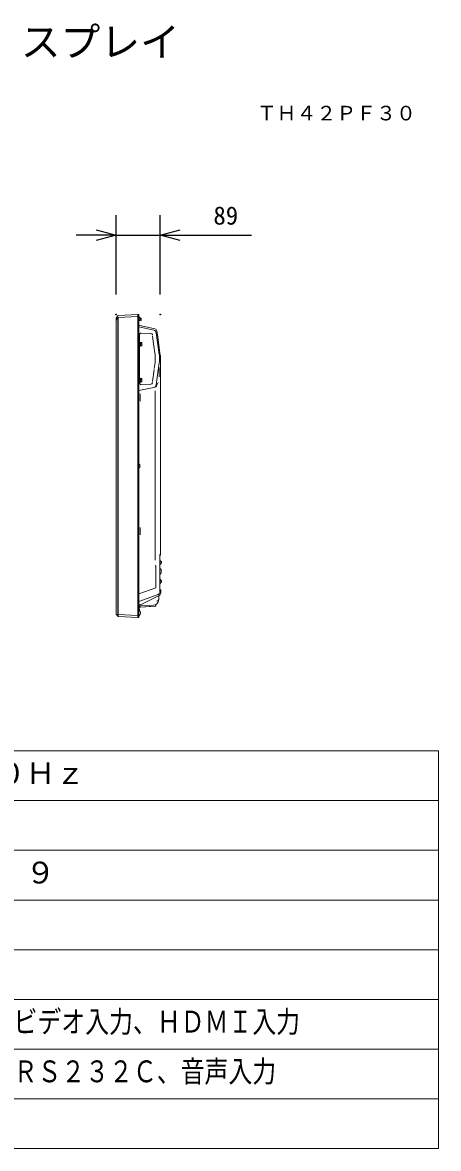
# Model space of a CAD drawing. Units: millimetres, scale not verified. Extents: x -63 to 62, y -56 to 57.
# Drawn here: x 20.7 to 62.5, y -56.5 to 56.8 of the extents above; entities that cross this region are included whole.
import ezdxf
from ezdxf.enums import TextEntityAlignment as Align

# ---------------------------------------------------------------- set-up
doc = ezdxf.new("R2010")
doc.units = ezdxf.units.MM
doc.header["$LTSCALE"] = 0.125
doc.header["$PDMODE"] = 32
doc.header["$PDSIZE"] = 0.0625
for name, color, linetype in [('0-0_0', 7, 'Continuous'), ('0-2_MOJI1', 7, 'Continuous'), ('0-3_TOUROKU', 7, 'Continuous'), ('0-4_DEFPOINTS', 7, 'Continuous'), ('0-6_SUNPO', 7, 'Continuous')]:
    doc.layers.add(name, color=color, linetype=linetype)
doc.layers.add('0-1_WAKU', color=1, linetype='Continuous', lineweight=18)
doc.layers.add('0-5_GAIKEI', color=1, linetype='Continuous', lineweight=18)
doc.styles.add('ＭＳ ゴシック', font='')
doc.styles.get('ＭＳ ゴシック').set_extended_font_data('MS Gothic')

# ---------------------------------------------------------------- blocks, each defined once
blk = doc.blocks.new('_OPEN30')
at = {"layer": '0-0_0'}
blk.add_line((0, 0), (-1, 0), dxfattribs=at)
blk.add_lwpolyline([(-1, 0.26795), (0, 0), (-1, -0.26795)], dxfattribs=at)
blk = doc.blocks.new('D6')
at = {"layer": '0-4_DEFPOINTS'}
for p in [(35.2566, 43.6494), (30.8066, 35.6559), (35.2566, 35.6559)]:
    blk.add_point(p, dxfattribs=at)
at = {"layer": '0-6_SUNPO'}
for p, q in [((30.8066, 37.6559), (30.8066, 45.6494)), ((35.2566, 37.6559), (35.2566, 45.6494)), ((28.8066, 43.6494), (26.8066, 43.6494)), ((30.8066, 43.6494), (35.2566, 43.6494)), ((37.2566, 43.6494), (44.4232, 43.6494))]:
    blk.add_line(p, q, dxfattribs=at)
at = {"layer": '0-6_SUNPO', "xscale": 2, "yscale": 2}
blk.add_blockref('_OPEN30', (30.8066, 43.6494), dxfattribs=at)
at = {"layer": '0-6_SUNPO', "xscale": 2, "yscale": 2, "rotation": 180}
blk.add_blockref('_OPEN30', (35.2566, 43.6494), dxfattribs=at)
at = {"layer": '0-6_SUNPO', "style": 'ＭＳ ゴシック'}
blk.add_text('89', height=1.833, dxfattribs=at).set_placement((40.5899, 44.1494), align=Align.BOTTOM_LEFT)

msp = doc.modelspace()

# ---------------------------------------------------------------- linework, layer by layer
at = {"layer": '0-1_WAKU', "color": 4}
for p, q in [((-62.5099, -16.4947), (62.4901, -16.4947)), ((62.4901, -16.4947), (62.4901, -56.4947)), ((62.4901, -56.4947), (-62.5099, -56.4947))]:
    msp.add_line(p, q, dxfattribs=at)
at = {"layer": '0-1_WAKU'}
for p, q in [((-62.5099, -21.4947), (62.4901, -21.4947)), ((-62.5099, -26.4947), (62.4901, -26.4947)), ((-62.5099, -31.4947), (62.4901, -31.4947)), ((-62.5099, -36.4947), (62.4901, -36.4947)), ((-62.5099, -41.4947), (62.4901, -41.4947)), ((-62.5099, -46.4947), (62.4901, -46.4947)), ((-62.5099, -51.4947), (62.4901, -51.4947))]:
    msp.add_line(p, q, dxfattribs=at)
at = {"layer": '0-5_GAIKEI', "color": 7}
for p, q in [((30.0911, 27.0562), (30.2464, 27.283)), ((30.3044, 27.3156), (32.2798, 27.4184)), ((32.2798, 27.4084), (32.357, 27.4017)), ((32.3798, 27.3768), (32.3798, 27.2025)), ((32.3798, 27.2025), (32.3798, -3.0399)), ((30.0824, 27.028), (30.0824, 26.8585)), ((32.5938, 26.2687), (32.4403, 26.3014)), ((32.6371, 26.2595), (32.5933, 26.2688)), ((33.9886, 25.9723), (32.6371, 26.2595)), ((33.9886, 25.9723), (33.9923, 25.9712)), ((33.993, 25.9713), (33.9923, 25.9712)), ((34.2746, 25.1192), (34.1842, 25.7625)), ((34.5323, 23.2854), (34.2746, 25.1192)), ((34.5348, 3.2667), (34.5348, 23.2646)), ((34.4823, -0.5065), (34.4823, 2.3778)), ((34.5348, 3.2325), (34.5348, 3.2667)), ((32.3798, -1.4468), (34.3178, -0.7414)), ((30.2464, -2.9462), (30.0911, -2.7193)), ((32.2798, -3.0816), (30.3044, -2.9787)), ((32.357, -3.0648), (32.2798, -3.0716))]:
    msp.add_line(p, q, dxfattribs=at)
at = {"layer": '0-5_GAIKEI'}
for p, q in [((32.2798, 27.2187), (30.3044, 27.1158)), ((32.2798, 27.4184), (32.2798, 27.2187)), ((32.2798, 27.2187), (32.2798, -2.8818)), ((32.357, 27.2025), (32.2798, 27.2092)), ((32.3798, 27.2025), (32.357, 27.2025)), ((30.2464, 27.0853), (30.0911, 26.8585)), ((30.2464, -2.9462), (30.2464, 27.0853)), ((30.3044, 27.1158), (30.3044, -2.9787)), ((32.4113, 27.1559), (32.3798, 27.1559)), ((32.5768, 26.8124), (32.3798, 26.7847)), ((32.3798, 26.8059), (32.4113, 26.8059)), ((33.8904, 25.8395), (32.3868, 26.1617)), ((32.4923, 26.9827), (32.5256, 26.9845)), ((32.5257, 26.9851), (32.53, 27.035)), ((32.53, 27.035), (32.5707, 27.0343)), ((32.6198, 26.9843), (32.6198, 26.8619)), ((32.4432, 25.4572), (32.4432, 20.4699)), ((33.5888, 25.5172), (32.6016, 25.5516)), ((33.7374, 25.3488), (33.732, 25.3879)), ((33.8628, 24.458), (33.7539, 25.2494)), ((34.427, 23.3882), (34.1246, 25.5872)), ((32.4823, 24.6784), (32.449, 24.6784)), ((32.449, 24.1784), (32.4823, 24.1784)), ((32.4823, 24.4284), (32.4823, 24.6784)), ((32.4849, 24.5234), (32.4823, 24.5234)), ((32.4823, 24.4471), (32.5223, 24.4471)), ((32.4823, 24.1784), (32.4823, 24.4284)), ((32.4823, 24.3334), (32.5152, 24.3334)), ((32.5315, 24.6059), (32.4915, 24.6059)), ((32.552, 24.2509), (32.512, 24.2509)), ((32.5223, 24.4593), (32.5223, 24.4471)), ((32.5223, 24.4284), (32.5623, 24.4284)), ((32.5623, 24.5234), (32.5283, 24.5234)), ((32.6113, 24.6034), (32.5623, 24.6034)), ((32.5623, 24.2534), (32.6113, 24.2534)), ((34.0152, 23.3287), (33.8628, 24.458)), ((34.0244, 22.7334), (34.0244, 23.1937)), ((34.4405, 22.7362), (34.4405, 23.1908)), ((34.5348, 23.2676), (34.5348, 23.2676)), ((34.5348, 21.7046), (34.5348, 23.2676)), ((34.5348, 23.2676), (34.5348, 23.2676)), ((34.5348, 21.7046), (34.5348, 23.2676)), ((33.7539, 20.6777), (33.9194, 21.881)), ((33.9303, 21.9815), (34.0152, 22.5983)), ((34.1246, 20.3398), (34.427, 22.5388)), ((34.4156, 22.089), (34.4156, 21.1523)), ((34.5348, 21.2356), (34.5348, 21.7046)), ((32.4823, 21.0584), (32.4432, 21.0584)), ((32.4432, 20.5584), (32.4823, 20.5584)), ((32.4571, 20.549), (32.4571, 20.5584)), ((32.5071, 20.549), (32.4571, 20.549)), ((32.4823, 20.8084), (32.4823, 21.0584)), ((32.4823, 20.8271), (32.5223, 20.8271)), ((32.4823, 20.5584), (32.4823, 20.8084)), ((32.4823, 20.7134), (32.5152, 20.7134)), ((32.5315, 20.9859), (32.4915, 20.9859)), ((32.5071, 20.6796), (32.5071, 20.549)), ((32.552, 20.6309), (32.512, 20.6309)), ((32.5223, 20.8393), (32.5223, 20.8271)), ((32.5223, 20.8084), (32.5623, 20.8084)), ((32.5623, 20.9034), (32.5283, 20.9034)), ((32.6113, 20.9834), (32.5623, 20.9834)), ((32.5623, 20.6334), (32.6113, 20.6334)), ((32.6016, 20.3754), (33.5888, 20.4099)), ((33.5888, 20.4099), (33.5875, 20.4113)), ((33.732, 20.5392), (33.7374, 20.5783)), ((34.3148, 20.5649), (34.1715, 20.3173)), ((34.5348, 20.8142), (34.5348, 21.2735)), ((34.5348, 20.7711), (34.5348, 20.8142)), ((32.3868, 19.7653), (33.8904, 20.0875)), ((32.5153, 18.6868), (32.5153, 19.4201)), ((34.0061, 19.7447), (34.0061, 2.7094)), ((32.4113, 12.3434), (32.3798, 12.3434)), ((32.3798, 11.9934), (32.4113, 11.9934)), ((32.5153, 5.2518), (32.5153, 5.9851)), ((34.5348, 3.4026), (34.5348, 4.4994)), ((34.5348, 3.4026), (34.5348, 4.4994)), ((34.5348, 3.398), (34.5348, 3.4026)), ((34.4799, 2.3778), (34.4823, 2.3778)), ((34.5073, 2.7184), (34.4823, 2.7184)), ((34.5073, 2.2184), (34.5073, 2.7184)), ((34.5423, 2.6034), (34.5073, 2.6034)), ((34.5073, 2.3334), (34.5423, 2.3334)), ((34.5348, 3.2407), (34.5348, 3.398)), ((34.5348, 3.2407), (34.5348, 3.398)), ((34.5847, 2.6022), (34.5423, 2.6059)), ((34.5423, 2.3309), (34.5847, 2.3347)), ((34.4823, 2.2184), (34.5073, 2.2184)), ((34.4823, 2.1895), (34.4823, 2.19)), ((34.5584, 1.8184), (34.4823, 1.8184)), ((34.5598, 1.8184), (34.5584, 1.8184)), ((34.6098, 1.473), (34.6098, 1.7684)), ((34.5073, 0.8184), (34.4823, 0.8184)), ((34.4823, 0.3184), (34.5073, 0.3184)), ((34.5073, 0.3184), (34.5073, 0.8184)), ((34.5423, 0.7034), (34.5073, 0.7034)), ((34.5073, 0.4334), (34.5423, 0.4334)), ((34.5847, 0.7022), (34.5423, 0.7059)), ((34.5423, 0.4309), (34.5847, 0.4347)), ((32.6226, -1.7552), (34.4316, -0.8507)), ((34.3698, -1.2669), (34.3698, -0.8816)), ((34.4823, -0.2316), (34.4823, -0.0816)), ((34.4823, -0.2316), (34.4823, -0.2816)), ((34.5184, -0.2816), (34.4823, -0.2816)), ((34.5198, -0.2816), (34.5184, -0.2816)), ((34.5698, -0.627), (34.5698, -0.3316)), ((32.3798, -1.7816), (32.5108, -1.7816)), ((32.4792, -1.9116), (32.5545, -1.9077)), ((32.5501, -2.0192), (33.5542, -1.9666)), ((32.5501, -2.0192), (33.4275, -1.9732)), ((33.4275, -1.9732), (34.0177, -1.9423)), ((34.0651, -1.8932), (34.0672, -1.7733)), ((30.3044, -2.779), (32.2798, -2.8818)), ((32.2798, -2.8818), (32.2798, -3.0816)), ((32.4113, -2.4316), (32.3798, -2.4316)), ((32.3798, -2.8566), (32.4113, -2.8566)), ((32.4513, -2.4316), (32.4195, -2.4316))]:
    msp.add_line(p, q, dxfattribs=at)
at = {"layer": '0-5_GAIKEI', "color": 7}
for points in [[(30.0824, -2.6911), (30.0824, 26.8585), (30.0911, 26.8585)], [(34.5324, 3.2791), (34.4799, 3.235), (34.4799, 2.3778)]]:
    msp.add_lwpolyline(points, dxfattribs=at)
at = {"layer": '0-5_GAIKEI'}
for points in [[(32.5257, 26.9851), (32.5198, 26.9184), (32.488, 26.9184)], [(32.5623, 24.2534), (32.5623, 24.4284), (32.5623, 24.6034)], [(34.5348, 23.2646), (34.5348, 23.2676), (34.5323, 23.2854)], [(32.5623, 20.6334), (32.5623, 20.8084), (32.5623, 20.9834)], [(34.0233, 2.174), (34.0863, 2.099), (34.0863, -0.0843), (32.3798, -0.7054)], [(32.5545, -1.9077), (32.5842, -1.9061), (33.8249, -1.8411)]]:
    msp.add_lwpolyline(points, dxfattribs=at)
at = {"layer": '0-5_GAIKEI', "color": 7}
for centre, radius, start, end in [((30.3083, 27.2407), 0.075, 93, 145.59988), ((32.3548, 27.3768), 0.025, 0, 85), ((30.1324, 27.028), 0.05, 145.59988, 180), ((32.4923, 26.5459), 0.25, 243.25632, 258), ((33.9366, 25.7277), 0.25, 8, 76.97099), ((34.2323, -0.5065), 0.25, 290, 0), ((30.1324, -2.6911), 0.05, 180, 214.40012), ((30.3083, -2.9038), 0.075, 214.40012, 267), ((32.3548, -3.0399), 0.025, 275, 0)]:
    msp.add_arc(centre, radius, start, end, dxfattribs=at)
at = {"layer": '0-5_GAIKEI'}
for centre, radius, start, end in [((32.4113, 27.0909), 0.065, 16.60155, 90), ((32.4113, 26.8709), 0.065, 270, 343.39845), ((32.0423, 26.9809), 0.45, 0, 16.60155), ((32.0423, 26.9809), 0.45, 343.39845, 0), ((32.5698, 26.9843), 0.05, 0, 89), ((32.5698, 26.8619), 0.05, 278, 0), ((33.9366, 25.7277), 0.25, 8, 9.61823), ((32.6113, 24.5384), 0.065, 16.60155, 90), ((32.6113, 24.3184), 0.065, 270, 343.39845), ((32.2423, 24.4284), 0.45, 0, 16.60155), ((32.2423, 24.4284), 0.45, 343.39845, 0), ((32.6113, 20.9184), 0.065, 16.60155, 90), ((32.6113, 20.6984), 0.065, 270, 343.39845), ((32.2423, 20.8084), 0.45, 0, 16.60155), ((32.2423, 20.8084), 0.45, 343.39845, 0), ((33.8276, 20.3806), 0.3498, 317.3057, 349.60911), ((32.4113, 12.2784), 0.065, 16.60155, 90), ((32.4113, 12.0584), 0.065, 270, 343.39845), ((32.0423, 12.1684), 0.45, 0, 16.60155), ((32.0423, 12.1684), 0.45, 343.39845, 0), ((34.5323, 3.0974), 0.05, 137.51896, 180), ((34.5323, 3.0974), 0.05, 137.51889, 180), ((34.3848, 3.2325), 0.15, 317.51896, 0), ((34.3848, 3.2324), 0.15, 317.51889, 0), ((34.5803, 2.5524), 0.05, 16.25703, 85), ((34.5803, 2.3845), 0.05, 275, 343.74297), ((34.2923, 2.4684), 0.35, 0, 16.25703), ((34.2923, 2.4684), 0.35, 343.74297, 0), ((34.3598, 1.473), 0.25, 299.34058, 0), ((34.5803, 0.6524), 0.05, 16.25703, 85), ((34.5803, 0.4845), 0.05, 275, 343.74297), ((34.2923, 0.5684), 0.35, 0, 16.25703), ((34.2923, 0.5684), 0.35, 343.74297, 0), ((34.3198, -0.627), 0.25, 296.56505, 0), ((32.4923, -2.1613), 0.25, 101.63208, 116.74368), ((32.5632, -2.2689), 0.25, 93, 137.18678), ((32.3403, -2.1976), 0.05, 16.25703, 37.82319), ((32.3803, -2.2326), 0.05, 16.25703, 80.92143), ((32.0923, -2.3166), 0.35, 0, 16.25703), ((32.4923, -2.1613), 0.25, 93, 101.63208), ((32.5108, -1.5316), 0.25, 270, 296.56505), ((33.7948, -1.2669), 0.575, 273, 0), ((34.0151, -1.8924), 0.05, 273, 359), ((32.4113, -2.7916), 0.065, 270, 343.39845), ((32.3803, -2.4005), 0.05, 320.95555, 343.74297), ((32.0923, -2.3166), 0.35, 343.74297, 0), ((32.4513, -2.4966), 0.065, 16.60155, 90), ((32.0423, -2.6816), 0.45, 343.39845, 348.2276), ((32.4513, -2.7166), 0.065, 299.07135, 343.39845), ((32.0823, -2.6066), 0.45, 0, 16.60155), ((32.0823, -2.6066), 0.45, 343.39845, 0)]:
    msp.add_arc(centre, radius, start, end, dxfattribs=at)
for centre, major_axis, ratio, start_param, end_param in [((32.5963, 25.4019), (0.1425, 0.0469), 0.998444, 1.21851722, 2.82325304), ((33.5836, 25.3675), (-0.1113, 0.1005), 0.997662, 4.0139306, 5.41084736), ((33.8273, 25.5461), (0.2201, 0.2043), 0.999092, 5.67209452, 6.8942761), ((33.0333, 23.1937), (-0.0678, 0.9902), 0.998623, 4.64414914, 4.78062882), ((33.0333, 22.7334), (0.0678, 0.9902), 0.998623, 4.64414914, 4.78062882), ((32.9897, 23.1907), (1.4475, 0.0991), 0.999388, 6.21489337, 6.35147725), ((32.9897, 22.7364), (-1.4475, 0.0991), 0.999388, 3.07330071, 3.20988459), ((32.5963, 20.5251), (-0.1425, 0.0469), 0.998444, 0.31833962, 1.92307543), ((33.5836, 20.5596), (0.1113, 0.1005), 0.997662, 4.0139306, 5.41084736), ((33.8273, 20.381), (-0.2201, 0.2043), 0.999092, 2.53050187, 3.75268344), ((34.5598, 1.7684), (0.0501, 0), 0.99863, 6.28318531, 7.85398163), ((34.5198, -0.3316), (0.0501, 0), 0.99863, 6.28318531, 7.85398163), ((33.7948, -1.2669), (0.575, 0), 0.358352, 5.48675355, 6.28318531)]:
    msp.add_ellipse(centre, major_axis=major_axis, ratio=ratio, start_param=start_param, end_param=end_param, dxfattribs=at)

# ---------------------------------------------------------------- block references
at = {"layer": '0-6_SUNPO'}
msp.add_blockref('D6', (-0.7242, -8.2389), dxfattribs=at)

# ---------------------------------------------------------------- texts
at = {"layer": '0-2_MOJI1', "style": 'ＭＳ ゴシック'}
for s, height, p in [('フルハイビジョンプラズマディスプレイ', 2.933, (-35.5099, 52.5053)), ('ＡＣ１００Ｖ\u3000５０Ｈｚ／６０Ｈｚ', 2.199, (-21.0099, -20.4947)), ('４２型（１０５７ｃｍ）１６：９', 2.199, (-21.0099, -30.4947))]:
    msp.add_text(s, height=height, dxfattribs=at).set_placement(p, align=Align.BOTTOM_LEFT)
at = {"layer": '0-2_MOJI1', "style": 'ＭＳ ゴシック', "width": 0.8}
for s, p in [('ビデオ入力、ＲＧＢ／コンポーネントビデオ入力、ＨＤＭＩ入力', (-21.0099, -45.4947)), ('ＤＶＩ－Ｄ入力、ＰＣ入力、ＬＡＮ、ＲＳ２３２Ｃ、音声入力', (-21.0099, -50.4947))]:
    msp.add_text(s, height=2.199, dxfattribs=at).set_placement(p, align=Align.BOTTOM_LEFT)
at = {"layer": '0-3_TOUROKU', "style": 'ＭＳ ゴシック'}
msp.add_text('ＴＨ４２ＰＦ３０', height=1.466, dxfattribs=at).set_placement((44.2234, 46.5053), align=Align.BOTTOM_LEFT)

doc.saveas('drawing.dxf')
